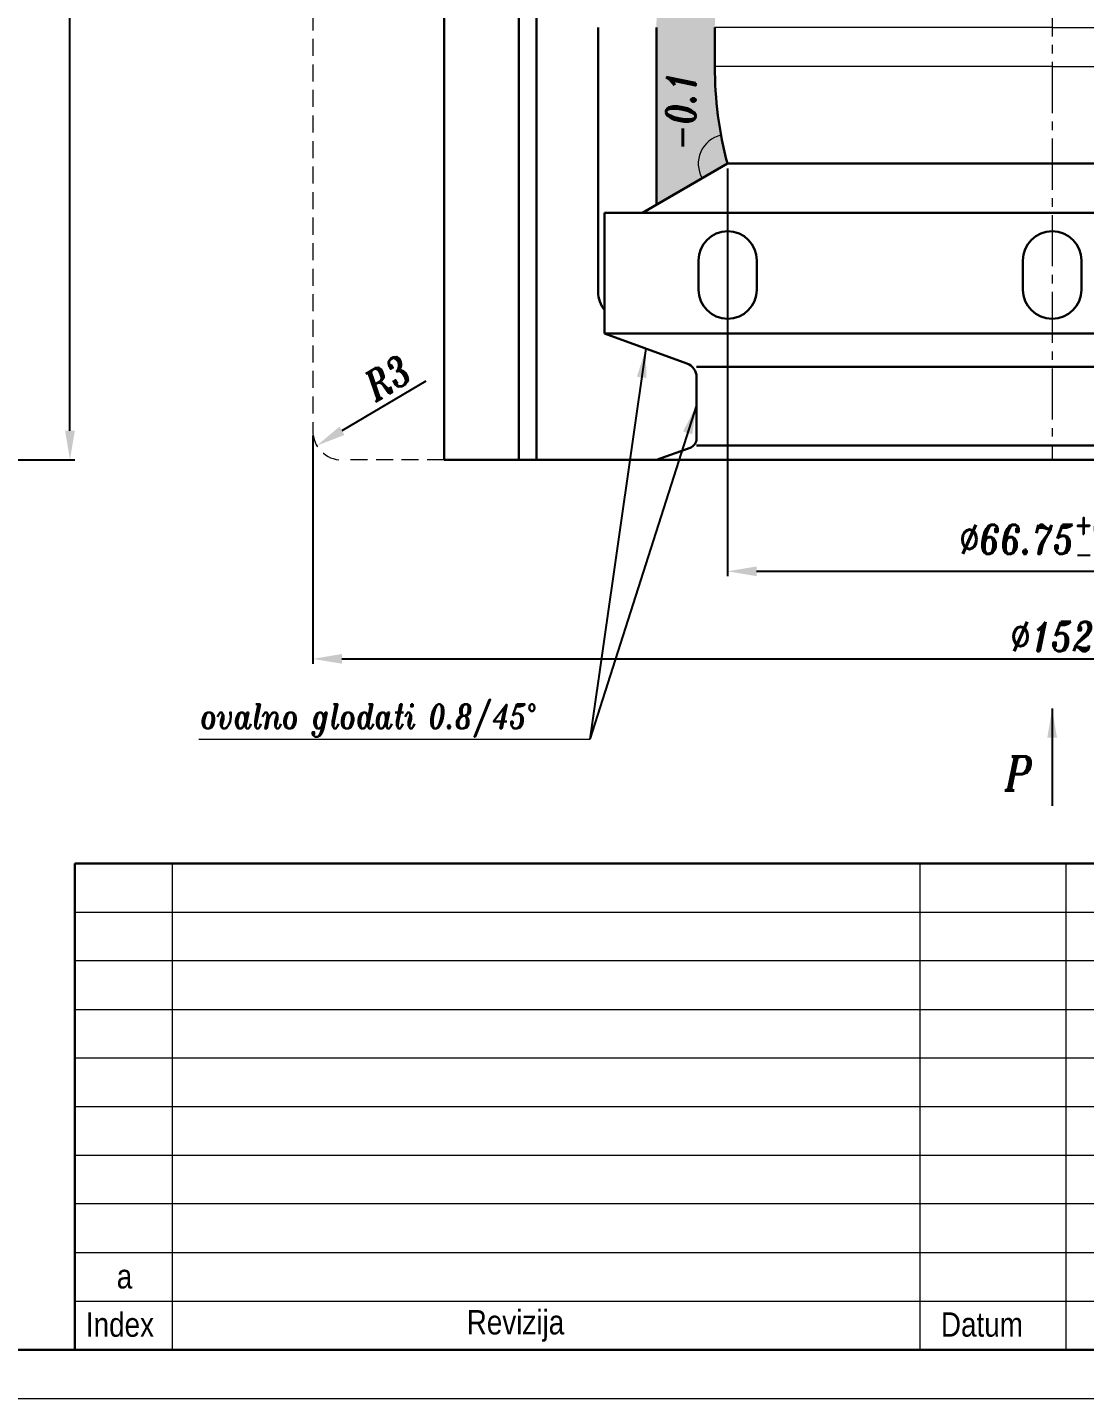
# Model space of a CAD drawing. Extents: x -180 to 858, y -94 to 522.
# Drawn here: x 207.9 to 316.6, y -94.1 to 46.8 of the extents above; entities that cross this region are included whole.
import ezdxf

# ---------------------------------------------------------------- set-up
doc = ezdxf.new("R2010")
doc.units = 0
doc.header["$LTSCALE"] = 7
doc.header["$MEASUREMENT"] = 0
doc.linetypes.add('CENTER2', pattern=[1.125, 0.75, -0.125, 0.125, -0.125])
doc.linetypes.add('HIDDEN', pattern=[0.375, 0.25, -0.125])
doc.layers.get('0').update_dxf_attribs({"linetype": 'CONTINUOUS', "lineweight": 15})
for name, color, linetype, lineweight in [('1', 1, 'CENTER2', 15), ('2', 2, 'HIDDEN', 15), ('3', 3, 'CONTINUOUS', 30), ('8', 250, 'CONTINUOUS', 15)]:
    doc.layers.add(name, color=color, linetype=linetype, lineweight=lineweight)
doc.styles.add('ITALICT', font='ITALICT.shx', dxfattribs={"width": 0.8, "height": 3})
doc.styles.add('style2', font='swissc.ttf')
doc.dimstyles.get("Standard").update_dxf_attribs({"dimtxt": 3, "dimasz": 3, "dimexe": 0.5, "dimexo": 0.5, "dimgap": 0.8, "dimtad": 1, "dimdsep": 46, "dimtxsty": 'ITALICT', "dimcen": 0.09, "dimazin": 2, "dimtfac": 1, "dimtmove": 0, "dimatfit": 3, "dimfxl": 1, "dimtolj": 1, "dimtzin": 0, "dimarcsym": 0})

# ---------------------------------------------------------------- blocks, each defined once
blk = doc.blocks.new('*D31')
at = {"color": 0, "lineweight": -2, "transparency": 16777216}
for p, q in [((279.8810759354108, 32.26825387316504), (279.8810759354108, -9.621922165261324)), ((346.6310759354109, 32.2682538731644), (346.6310759354109, -9.621922165261317)), ((282.8810759354108, -9.12192216526132), (343.6310759354109, -9.12192216526132))]:
    blk.add_line(p, q, dxfattribs=at)
at = {"color": 0, "transparency": 16777216}
for points in [[(282.8810759354108, -8.62192216526132), (282.8810759354108, -9.62192216526132), (279.8810759354108, -9.12192216526132)], [(343.6310759354109, -8.62192216526132), (343.6310759354109, -9.62192216526132), (346.6310759354109, -9.12192216526132)]]:
    blk.add_solid(points, dxfattribs=at)
at = {"color": 0, "transparency": 16777216, "insert": (313.2560759354109, -5.836922165261321), "char_height": 3, "attachment_point": 5, "style": 'ITALICT'}
blk.add_mtext('\\A1;%%c66.75{}{\\H0.71x;\\C3;\\S+0.05^ -0;}', dxfattribs=at)
blk = doc.blocks.new('*D56')
at = {"color": 0, "lineweight": -2, "transparency": 16777216}
for p, q in [((237.2560759354109, 4.818253873164426), (237.2560759354109, -18.62192216526132)), ((389.2560759354111, 4.818253873164512), (389.2560759354111, -18.62192216526132)), ((240.2560759354109, -18.12192216526132), (386.2560759354111, -18.12192216526132))]:
    blk.add_line(p, q, dxfattribs=at)
at = {"color": 0, "transparency": 16777216}
for points in [[(240.2560759354109, -17.62192216526132), (240.2560759354109, -18.62192216526132), (237.2560759354109, -18.12192216526132)], [(386.2560759354111, -17.62192216526132), (386.2560759354111, -18.62192216526132), (389.2560759354111, -18.12192216526132)]]:
    blk.add_solid(points, dxfattribs=at)
at = {"color": 0, "transparency": 16777216, "insert": (313.256075935411, -15.82192216526132), "char_height": 3, "attachment_point": 5, "style": 'ITALICT'}
blk.add_mtext('\\A1;%%c152', dxfattribs=at)
blk = doc.blocks.new('*D65')
at = {"color": 0, "lineweight": -2, "transparency": 16777216}
blk.add_line((248.8635718050158, 10.40854019661738), (240.2560759354108, 5.318253873164338), dxfattribs=at)
at = {"color": 0, "transparency": 16777216}
blk.add_solid([(240.0015616192381, 5.748628666644592), (240.5105902515834, 4.887879079684083), (237.6738271745293, 3.791167976128435)], dxfattribs=at)
at = {"color": 0, "transparency": 16777216, "insert": (244.938407272348, 10.75937262312155), "char_height": 3, "attachment_point": 5, "rotation": 30.599149069153476, "style": 'ITALICT'}
blk.add_mtext('\\A1;R3', dxfattribs=at)
blk = doc.blocks.new('*D96')
at = {"color": 0, "lineweight": -2, "transparency": 16777216}
for p, q in [((148.2258858793589, 204.4182538731645), (212.8001589766388, 204.4182538731645)), ((212.3001589766388, 5.31825387316444), (212.3001589766388, 201.4182538731645)), ((147.3758858793589, 2.318253873164458), (212.8001589766388, 2.31825387316444))]:
    blk.add_line(p, q, dxfattribs=at)
at = {"color": 0, "transparency": 16777216}
for points in [[(211.8001589766388, 201.4182538731645), (212.8001589766388, 201.4182538731645), (212.3001589766388, 204.4182538731645)], [(211.8001589766388, 5.31825387316444), (212.8001589766388, 5.31825387316444), (212.3001589766388, 2.31825387316444)]]:
    blk.add_solid(points, dxfattribs=at)
at = {"color": 0, "transparency": 16777216, "insert": (210.0001589766388, 106.2553920564385), "char_height": 3, "attachment_point": 5, "rotation": 90, "style": 'ITALICT'}
blk.add_mtext('\\A1;202.1', dxfattribs=at)

msp = doc.modelspace()

# ---------------------------------------------------------------- hatches: boundary and pattern name
h = msp.add_hatch(color=256)
h.dxf.hatch_style = 1
h.paths.add_polyline_path([(279.2258344862554, 35.69582259879876, 0.5061452001786132), (277.2830002410359, 31.26825297773259), (279.8810759354108, 32.76825387316503, -0.01918298332536132)])
h.paths.add_polyline_path([(347.2863173845664, 35.69582259879802, -0.0191829833253608), (346.6310759354109, 32.76825387316438), (349.2291516297858, 31.26825297773197, 0.5061452001785919)])
at = {"layer": '8'}
h = msp.add_hatch(dxfattribs=at)
h.set_pattern_fill('DOTS', color=256, scale=15)
h.set_pattern_definition([(0, (0, 0), (0.46875, 0.9375), [0, -0.9375])])
edge = h.paths.add_edge_path()
edge.add_arc((200.0872809650807, 158.6718773154535), 80.00000000000011, 0.7136205947822609, 5.67483774363577)
edge.add_line((279.695208299843, 166.5824971055337), (278.8751304343393, 174.8352890306046))
edge.add_arc((338.5810759354109, 180.7682538731647), 59.99999999999998, 180.0000000000001, 185.6748377436358, ccw=False)
edge.add_line((278.581075935411, 180.7682538731646), (278.5810759354109, 183.2682538731646))
edge.add_arc((313.9888500545584, 183.2682538731644), 35.40777411914754, 134.5921104115693, 179.9999999999997, ccw=False)
edge.add_arc((279.1614641529601, 218.5950771710143), 14.19999999999997, 314.5921104115694, 353.0151279607184)
edge.add_line((293.256075935411, 216.8682538731644), (299.9454799089208, 271.4682538731646))
edge.add_line((299.9454799089208, 271.4682538731646), (290.5106354487759, 271.4682538731644))
edge.add_arc((290.5106354487759, 268.4682538731644), 3.000000000000013, -6.984872039281697, 90.00000000000108, ccw=False)
edge.add_line((293.4883703323923, 268.103432049675), (287.3006061681783, 217.5978975201434))
edge.add_arc((279.1614641529601, 218.5950771710145), 8.19999999999999, 314.5921104115694, 353.01512796071825, ccw=False)
edge.add_arc((313.9888500545584, 183.2682538731645), 41.40777411914751, 134.5921104115693, 180)
edge.add_line((272.5810759354109, 183.2682538731645), (272.581075935411, 180.7682538731627))
edge.add_arc((338.5810759354109, 180.7682538731644), 65.99999999999991, 180.0000000000015, 185.6748377436357)
edge.add_line((272.9045358842321, 174.2419925463483), (273.724613749736, 165.9892006212769))
edge.add_arc((200.0872809650809, 158.6718773154534), 73.99999999999989, 0.7136205947821281, 5.674837743635294, ccw=False)
edge.add_line((274.0815413126363, 159.5935256313361), (275.17921442651, 71.46716684047782))
edge.add_arc((251.1810759354109, 71.16825387316447), 23.99999999999998, -7.181438722907728, 0.7136205947821281, ccw=False)
edge.add_line((274.99280197457, 68.16797004725194), (272.8634868766723, 51.26867961203341))
edge.add_arc((308.5810759354109, 46.76825387316453), 35.99999999999995, 172.8185612770922, 179.9999999999985)
edge.add_line((272.581075935411, 46.76825387316545), (272.5810759354105, 28.55359355346575))
edge.add_line((272.5810759354105, 28.55359355346575), (277.2830002410359, 31.26825297773259))
edge.add_arc((279.8810759354109, 32.76825387316492), 3.000000000000006, 102.61588586865372, 210.000019747111, ccw=False)
edge.add_arc((317.6926143969508, 42.76825387316457), 39.1115384615398, 179.9999999999984, 190.4179474803166, ccw=False)
edge.add_line((278.581075935411, 42.76825387316568), (278.581075935411, 46.7682538731646))
edge.add_arc((308.5810759354109, 46.76825387316461), 29.99999999999991, 172.8185612770923, 180, ccw=False)
edge.add_line((278.8164183864621, 50.51860865555528), (280.9457334843598, 67.41789909077383))
edge.add_arc((251.1810759354109, 71.16825387316446), 29.99999999999993, 352.8185612770924, 360.7136205947822)
edge.add_line((281.1787490492848, 71.54189508230613), (280.9550020051408, 89.5053598346089))
edge.add_spline(control_points=[(280.9550020051407, 89.50535983460891), (280.6084707162832, 89.5489302089183), (280.1900406995798, 89.61583758873051), (279.7097831179987, 89.58565010266759), (279.4540823309477, 89.56985421059673)], knot_values=[1.108794272161485, 1.108794272161485, 1.108794272161485, 1.108794272161485, 1.65973339260108, 2.326054104976892, 2.326054104976892, 2.326054104976892, 2.326054104976892], degree=3, periodic=0)
edge.add_spline(control_points=[(279.4540823309477, 89.56985421059673), (278.9329766993238, 89.5376629592143), (277.6799484132636, 89.46327049565487), (278.357927658457, 92.47528056018366), (278.1687025406279, 93.97771431656251), (277.912745194734, 96.11160534795526), (278.7934108618352, 95.87140373416682), (279.3773560173601, 95.72980342904675)], knot_values=[2.326054104976892, 2.326054104976892, 2.326054104976892, 2.326054104976892, 3.683982954908346, 5.789738561323501, 8.897583544937163, 9.667117092186864, 11.06844980578037, 11.06844980578037, 11.06844980578037, 11.06844980578037], degree=3, periodic=0)
edge.add_spline(control_points=[(279.3773560173601, 95.72980342904675), (279.5327516404388, 95.69212169227046), (280.0877009648442, 95.5618727370896), (280.5627193317837, 95.5571757494518), (280.8791832017203, 95.59244986977471)], knot_values=[11.06844980578037, 11.06844980578037, 11.06844980578037, 11.06844980578037, 11.44136320031615, 12.39088232838801, 12.39088232838801, 12.39088232838801, 12.39088232838801], degree=3, periodic=0)
edge.add_line((280.8791832017203, 95.59244986977473), (280.0810759354111, 159.6682538731648))
h.paths.add_polyline_path([(276.022504243083, 115.5976899853308), (279.2365406481409, 115.6377229720245), (279.1804944667696, 120.1373739391056), (275.9664580617117, 120.0973409524118)], flags=24)
h.paths.add_polyline_path([(297.9797214906927, 259.8291689326168), (299.0182698933283, 269.5021477528251), (294.5439845359632, 269.9825335778327), (293.5054361333277, 260.3095547576244)], flags=24)
h.paths.add_polyline_path([(277.3373905114356, 33.61018654002149), (277.3373905114356, 42.99590082573578), (272.8373905114356, 42.99590082573578), (272.8373905114356, 33.61018654002149)], flags=25)

# ---------------------------------------------------------------- linework, layer by layer
for p, q in [((225.5418589049847, -26.38166737470351), (265.7408838640822, -26.38166737470351)), ((222.8160885203038, -39.13705040572137), (222.8160885203038, -89.13705040572154)), ((299.657893717166, -39.13705040572137), (299.657893717166, -89.13705040572154)), ((314.657893717166, -39.13705040572137), (314.657893717166, -89.13705040572154)), ((212.8160885203038, -44.13705040572137), (426.4996989140282, -44.13705040572148)), ((426.4996989140282, -49.13705040572148), (212.8160885203038, -49.13705040572137)), ((212.8160885203038, -54.13705040572148), (381.657893717166, -54.13705040572148)), ((212.8160885203038, -59.13705040572148), (381.657893717166, -59.13705040572148)), ((212.8160885203038, -64.13705040572148), (381.657893717166, -64.13705040572148)), ((212.8160885203038, -69.13705040572148), (426.4996989140282, -69.13705040572148)), ((329.657893717166, -74.13705040572148), (212.8160885203038, -74.13705040572148)), ((212.8160885203038, -79.1370504057216), (426.4996989140282, -79.13705040572148)), ((212.8160885203038, -84.13705040572148), (426.4996989140282, -84.13705040572148)), ((11.49969891402822, -94.1370504057216), (431.4996989140282, -94.1370504057216))]:
    msp.add_line(p, q)
msp.add_arc((279.8810759354108, 32.76825387316504), 3, 102.6158858686538, 210.0000197471119)
at = {"layer": '1'}
msp.add_line((313.2560759354109, 279.4682538731645), (313.2560759354108, 2.318253873164341), dxfattribs=at)
at = {"layer": '2'}
for p, q in [((237.2560759354112, 184.7182538731645), (237.2560759354108, 5.31825387316446)), ((250.7560759354109, 2.318253873164455), (240.2560759354109, 2.318253873164455))]:
    msp.add_line(p, q, dxfattribs=at)
msp.add_arc((240.2560759354109, 5.318253873164455), 3, 180, 270, dxfattribs=at)
at = {"layer": '3'}
for p, q in [((250.7560759354109, 279.4682538731645), (250.756075935411, 2.318253873164455)), ((258.4362312757232, 279.4682538731645), (258.4362312757232, 2.318253873164441)), ((260.2560836188025, 279.4682538731645), (260.2560836188026, 2.318253873164438)), ((266.581075935411, 46.76825387316484), (266.5810759354102, 19.60672382262314)), ((272.581075935411, 46.76825387316467), (272.5810759354105, 28.55359355346573)), ((278.581075935411, 46.7682538731645), (278.5810759354109, 42.7682538731645)), ((279.8810759354108, 32.76825387316504), (271.1342093656486, 27.71824408504455)), ((313.256075935411, 32.76825387316456), (279.8810759354108, 32.76825387316504)), ((313.2560759354106, 32.76825387316456), (346.6310759354109, 32.7682538731644)), ((313.256075935411, 27.71825387316444), (267.2560759354112, 27.71825387316449)), ((267.2560759354112, 27.71825387316449), (267.256075935411, 15.31777258697997)), ((313.2560759354108, 27.71825387316444), (359.2560759354106, 27.71825387316449)), ((276.9035634380483, 22.81825387316437), (276.9035634380483, 19.81825387316437)), ((282.9035634380483, 22.81825387316437), (282.9035634380483, 19.81825387316437)), ((310.2560759354109, 22.81825387316437), (310.2560759354109, 19.81825387316437)), ((316.2560759354108, 22.81825387316437), (316.2560759354109, 19.81825387316437)), ((267.256075935411, 15.31777258697997), (313.256075935411, 15.31777258698009)), ((275.7191061503995, 12.2374814970288), (267.256075935411, 15.31777258697997)), ((359.2560759354109, 15.31777258697997), (313.2560759354109, 15.31777258698009)), ((313.256075935411, 11.8782538731644), (276.7060759354113, 11.8782538731644)), ((313.2560759354109, 11.8782538731644), (349.8060759354105, 11.8782538731644)), ((276.7060759354109, 10.82794256584993), (276.7060759354108, 4.518461411374009)), ((276.0480960787366, 3.578768790588132), (272.5848598062293, 2.318253873164455)), ((276.7060759354111, 3.818253873164341), (313.2560759354108, 3.818253873164341)), ((349.8060759354107, 3.818253873164341), (313.2560759354109, 3.818253873164341)), ((313.2560759354109, 2.318253873164341), (250.7560759354107, 2.318253873164455)), ((313.2560759354109, 2.318253873164341), (375.7560759354112, 2.318253873164455)), ((212.8160885203038, -39.13705040572137), (426.4996989140282, -39.13705040572137)), ((212.8160885203038, -39.13705040572137), (212.8160885203038, -89.13705040572154)), ((31.49969891402822, -89.1370504057216), (426.4996989140282, -89.13705040572154)), ((212.8160885203038, -89.13705040572165), (426.4996989140282, -89.13705040572154))]:
    msp.add_line(p, q, dxfattribs=at)
for centre, radius, start, end in [((317.6926143969508, 42.7682538731645), 39.11153846153979, 180, 194.8138242569915), ((279.9035634380483, 22.81825387316437), 3.00000000000002, 0, 180), ((313.2560759354109, 22.81825387316437), 3.00000000000002, 0, 180), ((279.9035634380484, 19.81825387316437), 3.000000000000075, 180, 0), ((313.2560759354109, 19.81825387316437), 3.000000000000075, 180, 0), ((269.5810759354101, 19.60672382262305), 3, 179.9999999999983, 219.1949674260103), ((275.206075935411, 10.82794256584993), 1.5, 0, 69.99999999999628), ((275.7060759354109, 4.518461411374066), 1, 290.0000000000016, 3.256887993818641e-12)]:
    msp.add_arc(centre, radius, start, end, dxfattribs=at)
at = {"layer": '8'}
for p, q in [((313.2560759354109, 46.7682538731645), (278.581075935411, 46.7682538731645)), ((313.2560759354109, 46.7682538731645), (347.9310759354109, 46.7682538731645)), ((313.2560759354109, 42.7682538731645), (278.581075935411, 42.7682538731645)), ((313.2560759354109, 42.7682538731645), (347.9310759354109, 42.7682538731645))]:
    msp.add_line(p, q, dxfattribs=at)

# ---------------------------------------------------------------- texts
at = {"style": 'ITALICT', "width": 0.8}
msp.add_text('-0.1', height=3, rotation=90, dxfattribs=at).set_placement((276.5873905114356, 34.13161511145007))
for s, height, p in [('ovalno glodati 0.8/45%%d', 2.5, (225.6681277019072, -25.28492733927311)), ('P', 3.5, (308.38604634764, -31.64348250865154))]:
    msp.add_text(s, height=height, dxfattribs=at).set_placement(p)
at = {"style": 'style2'}
for s, p in [('a', (217.1073270505628, -82.82322918569423)), ('Index', (213.932129838752, -87.78871469239812)), ('Revizija', (253.077433721882, -87.54312768912678)), ('Datum', (301.8199026678883, -87.77141718549046))]:
    msp.add_text(s, height=2.5, dxfattribs=at).set_placement(p)

# ---------------------------------------------------------------- dimensions: what is measured, and where the dimension line sits
dim = msp.add_linear_dim(base=(212.3001589766388, 204.4182538731645), p1=(146.8758858793589, 2.318253873164458), p2=(147.7258858793589, 204.4182538731645), angle=90, dimstyle='Standard', override={"dimtmove": 0})
dim.commit()
dim.dimension.update_dxf_attribs({"geometry": '*D96', "text_midpoint": (212.3001589766388, 106.2553920564385), "dimtype": 160})
dim = msp.add_linear_dim(base=(346.6310759354109, -9.12192216526132), p1=(279.8810759354108, 32.76825387316504), p2=(346.6310759354109, 32.7682538731644), text='%%c<>{}{\\H0.71x;\\C3;\\S+0.05^ -0;}', dimstyle='Standard', override={"dimtp": 0.05, "dimtm": 0, "dimtmove": 0})
dim.commit()
dim.dimension.update_dxf_attribs({"geometry": '*D31', "text_midpoint": (313.2560759354109, -5.836922165261321)})
dim = msp.add_radius_dim(center=(240.2560759354107, 5.318253873164295), mpoint=(237.6738271745293, 3.791167976128435), dimstyle='Standard', override={"dimtmove": 1})
dim.commit()
dim.dimension.update_dxf_attribs({"geometry": '*D65', "text_midpoint": (246.1091731267422, 8.77964857311241), "dimtype": 164})
dim = msp.add_linear_dim(base=(389.2560759354111, -18.12192216526132), p1=(237.2560759354109, 5.318253873164426), p2=(389.2560759354111, 5.318253873164512), text='%%c<>', dimstyle='Standard', override={"dimtmove": 0})
dim.commit()
dim.dimension.update_dxf_attribs({"geometry": '*D56', "text_midpoint": (313.256075935411, -18.12192216526132), "dimtype": 160})

# ---------------------------------------------------------------- leaders
for points in [[(271.4875910429053, 13.77762704200444), (265.7408838640822, -26.38166737470351)], [(276.706075935411, 7.956761713496636), (265.7408838640822, -26.38166737470351)], [(313.256075935411, -23.21205568584648), (313.256075935411, -33.21205568584647)]]:
    msp.add_leader(points, dimstyle='Standard', override={"dimgap": 0.7, "dimtad": 0})

doc.saveas('drawing.dxf')
